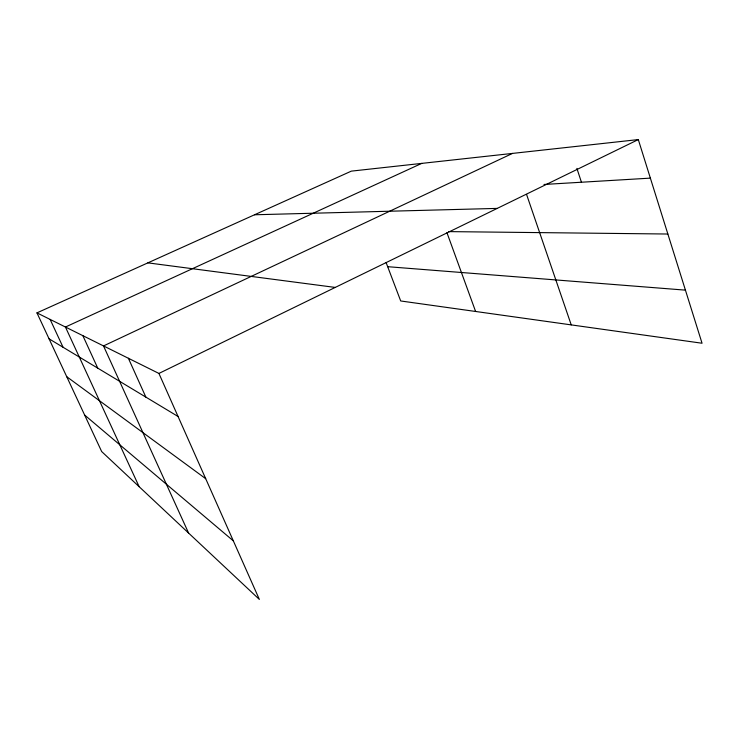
<?xml version="1.0" encoding="UTF-8"?>
<svg xmlns="http://www.w3.org/2000/svg" width="739" height="739" viewBox="0 0 739 739"><rect width="100%" height="100%" fill="white"/><g stroke="black" fill="none" stroke-linecap="round" stroke-linejoin="round"><path stroke-width="1.11" d="M638.302 139.579L351.33 171.134L36.95 312.874L158.922 373.435L638.302 139.579L702.05 343.238L400.704 300.967L386.063 262.465M512.515 153.407L103.515 345.926L188.593 533.059M421.738 163.393L65.438 327.026L139.144 486.687M543.987 184.464L650.375 178.127M254.53 214.772L497.227 208.398M448.813 231.612L667.862 234.023M387.67 266.687L685.432 290.141M147.883 262.862L335.229 287.425M49.07 338.832L178.062 416.5M66.741 376.705L205.71 478.696M84.625 415.032L233.339 540.865M36.95 312.874L101.677 451.557L259.361 599.421L158.922 373.435M50.132 319.424L63.064 347.265M82.86 335.672L97.751 368.142M128.383 358.267L145.869 397.12M446.938 232.665L475.602 311.47M526.556 194.403L571.229 324.892M576.882 168.39L581.436 182.228"/></g></svg>
